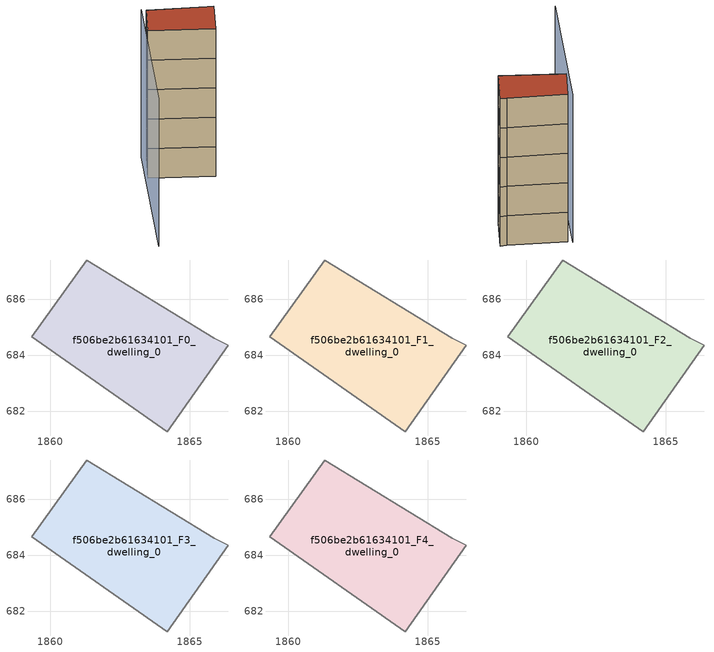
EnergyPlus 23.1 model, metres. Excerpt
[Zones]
f506be2b61634101_F0_dwelling_0
 floor ground (EU_floor_Construction): 1865.87,684.62 1866.37,684.36 1864.19,681.26 1859.34,684.66 1861.31,687.41 z0
 wall adiabatic (EU_wall_Construction): 1859.34,684.66 1864.19,681.26 1866.37,684.36 1865.87,684.62 1861.31,687.41 1859.34,684.66 z0:3
f506be2b61634101_F1_dwelling_0
 floor to f506be2b61634101_F0_dwelling_0 (EU_floor_Construction): 1865.87,684.62 1866.37,684.36 1864.19,681.26 1859.34,684.66 1861.31,687.41 z3
 wall adiabatic (EU_wall_Construction): 1859.34,684.66 1864.19,681.26 1866.37,684.36 1865.87,684.62 1861.31,687.41 1859.34,684.66 z3:6
f506be2b61634101_F2_dwelling_0
 floor to f506be2b61634101_F1_dwelling_0 (EU_floor_Construction): 1865.87,684.62 1866.37,684.36 1864.19,681.26 1859.34,684.66 1861.31,687.41 z6
 wall adiabatic (EU_wall_Construction): 1859.34,684.66 1864.19,681.26 1866.37,684.36 1865.87,684.62 1861.31,687.41 1859.34,684.66 z6:9
f506be2b61634101_F3_dwelling_0
 floor to f506be2b61634101_F2_dwelling_0 (EU_floor_Construction): 1865.87,684.62 1866.37,684.36 1864.19,681.26 1859.34,684.66 1861.31,687.41 z9
 wall adiabatic (EU_wall_Construction): 1859.34,684.66 1864.19,681.26 1866.37,684.36 1865.87,684.62 1861.31,687.41 1859.34,684.66 z9:12
f506be2b61634101_F4_dwelling_0
 floor to f506be2b61634101_F3_dwelling_0 (EU_floor_Construction): 1865.87,684.62 1866.37,684.36 1864.19,681.26 1859.34,684.66 1861.31,687.41 z12
 wall adiabatic (EU_wall_Construction): 1859.34,684.66 1864.19,681.26 1866.37,684.36 1865.87,684.62 1861.31,687.41 1859.34,684.66 z12:15
 roof outside (EU_roof_Construction): 1864.19,681.26 1866.37,684.36 1865.87,684.62 1861.31,687.41 1859.34,684.66 z15
shading: 1853.2,675.24 1861.01,687.72 z0:15
[Building]
EU S2 Campaign: North Axis=0; Terrain=City; Solar Distribution=FullExterior
[Site:Location]
Bologna: Latitude=44.5; Longitude=11.25; Time Zone=1; Elevation=37
[SizingPeriod:WeatherFileDays]
AnnualSizingPeriod: Begin Month=1; Begin Day of Month=1; End Month=12; End Day of Month=31; Day of Week for Start Day=Monday; Use Weather File Daylight Saving Period=No; Use Weather File Rain and Snow Indicators=No
[MATERIAL]
EU_InternalMass_Material: Roughness=MediumRough; Thickness=0.1; Conductivity=1; Density=1800; Specific Heat=900; Thermal Absorptance=0.9; Solar Absorptance=0.7; Visible Absorptance=0.7
[MATERIAL:NOMASS] Roughness=MediumRough; Thermal Absorptance=0.9; Solar Absorptance=0.7; Visible Absorptance=0.7
Name | Thermal Resistance
EU_wall_NoMass | 0.905828
EU_roof_NoMass | 0.37593
EU_floor_NoMass | 0.67114
[CONSTRUCTION]
EU_wall_Construction: EU_wall_NoMass
EU_roof_Construction: EU_roof_NoMass
EU_floor_Construction: EU_floor_NoMass
EU_InternalMass_Construction: EU_InternalMass_Material
[ZONE] Type=1; Multiplier=1; Ceiling Height=autocalculate; Floor Area=autocalculate; Part of Total Floor Area=Yes
Name | Volume
f506be2b61634101_F0_dwelling_0 | 63.2336
f506be2b61634101_F1_dwelling_0; f506be2b61634101_F2_dwelling_0; f506be2b61634101_F3_dwelling_0; f506be2b61634101_F4_dwelling_0 | 63.2344
[INTERNALMASS] Construction=EU_InternalMass_Construction; Surface Area=21.078
Name | Zone or ZoneList
f506be2b61634101_F0_dwelling_0_EU_InternalMass | f506be2b61634101_F0_dwelling_0
f506be2b61634101_F1_dwelling_0_EU_InternalMass | f506be2b61634101_F1_dwelling_0
f506be2b61634101_F2_dwelling_0_EU_InternalMass | f506be2b61634101_F2_dwelling_0
f506be2b61634101_F3_dwelling_0_EU_InternalMass | f506be2b61634101_F3_dwelling_0
f506be2b61634101_F4_dwelling_0_EU_InternalMass | f506be2b61634101_F4_dwelling_0
[OTHEREQUIPMENT] Fuel Type=Electricity; Design Level Calculation Method=Watts/Area; Power per Zone Floor Area=1; Fraction Latent=0; Fraction Radiant=0; Fraction Lost=0; Carbon Dioxide Generation Rate=0; EndUse Subcategory=EU_Step8_InternalGains
Name | Zone or ZoneList or Space or SpaceList | Schedule
EU_Step8_InternalGain_f506be2b61634101_F0_dwelling_0_f000 | f506be2b61634101_F0_dwelling_0 | EU_Step8_GainSchedule_f506be2b61634101_F0_dwelling_0_f000
EU_Step8_InternalGain_f506be2b61634101_F1_dwelling_0_f000 | f506be2b61634101_F1_dwelling_0 | EU_Step8_GainSchedule_f506be2b61634101_F1_dwelling_0_f000
EU_Step8_InternalGain_f506be2b61634101_F2_dwelling_0_f000 | f506be2b61634101_F2_dwelling_0 | EU_Step8_GainSchedule_f506be2b61634101_F2_dwelling_0_f000
EU_Step8_InternalGain_f506be2b61634101_F3_dwelling_0_f000 | f506be2b61634101_F3_dwelling_0 | EU_Step8_GainSchedule_f506be2b61634101_F3_dwelling_0_f000
EU_Step8_InternalGain_f506be2b61634101_F4_dwelling_0_f000 | f506be2b61634101_F4_dwelling_0 | EU_Step8_GainSchedule_f506be2b61634101_F4_dwelling_0_f000
[ZONEVENTILATION:DESIGNFLOWRATE] Schedule=EU_AlwaysOn; Design Flow Rate Calculation Method=AirChanges/Hour; Air Changes per Hour=0.73129; Ventilation Type=Natural; Fan Pressure Rise=0; Fan Total Efficiency=1; Constant Term Coefficient=1; Temperature Term Coefficient=0; Velocity Term Coefficient=0; Velocity Squared Term Coefficient=0; Minimum Indoor Temperature=-100; Maximum Indoor Temperature=100; Delta Temperature=-100; Minimum Outdoor Temperature=-100; Maximum Outdoor Temperature=100; Maximum Wind Speed=40
Name | Zone or ZoneList or Space or SpaceList
EU_ConstantAir_f506be2b61634101_F0_dwelling_0 | f506be2b61634101_F0_dwelling_0
EU_ConstantAir_f506be2b61634101_F1_dwelling_0 | f506be2b61634101_F1_dwelling_0
EU_ConstantAir_f506be2b61634101_F2_dwelling_0 | f506be2b61634101_F2_dwelling_0
EU_ConstantAir_f506be2b61634101_F3_dwelling_0 | f506be2b61634101_F3_dwelling_0
EU_ConstantAir_f506be2b61634101_F4_dwelling_0 | f506be2b61634101_F4_dwelling_0
[HVACTEMPLATE:THERMOSTAT] Constant Heating Setpoint=20; Constant Cooling Setpoint=50
EU_HeatOnly_f506be2b61634101_F0_dwelling_0; EU_HeatOnly_f506be2b61634101_F1_dwelling_0; EU_HeatOnly_f506be2b61634101_F2_dwelling_0; EU_HeatOnly_f506be2b61634101_F3_dwelling_0; EU_HeatOnly_f506be2b61634101_F4_dwelling_0
[HVACTEMPLATE:ZONE:IDEALLOADSAIRSYSTEM] System Availability Schedule=EU_AlwaysOn; Maximum Heating Supply Air Temperature=50; Minimum Cooling Supply Air Temperature=13; Maximum Heating Supply Air Humidity Ratio=0.0156; Minimum Cooling Supply Air Humidity Ratio=0.0077; Heating Limit=NoLimit; Cooling Limit=NoLimit; Heating Availability Schedule=EU_AlwaysOn; Cooling Availability Schedule=EU_CoolingOff; Dehumidification Control Type=ConstantSensibleHeatRatio; Cooling Sensible Heat Ratio=0.7; Dehumidification Setpoint=60; Humidification Control Type=None; Humidification Setpoint=30; Outdoor Air Method=None; Outdoor Air Flow Rate per Person=0.00944; Outdoor Air Flow Rate per Zone Floor Area=0; Outdoor Air Flow Rate per Zone=0; Demand Controlled Ventilation Type=None; Outdoor Air Economizer Type=NoEconomizer; Heat Recovery Type=None; Sensible Heat Recovery Effectiveness=0.7; Latent Heat Recovery Effectiveness=0.65
Name | Template Thermostat
f506be2b61634101_F0_dwelling_0 | EU_HeatOnly_f506be2b61634101_F0_dwelling_0
f506be2b61634101_F1_dwelling_0 | EU_HeatOnly_f506be2b61634101_F1_dwelling_0
f506be2b61634101_F2_dwelling_0 | EU_HeatOnly_f506be2b61634101_F2_dwelling_0
f506be2b61634101_F3_dwelling_0 | EU_HeatOnly_f506be2b61634101_F3_dwelling_0
f506be2b61634101_F4_dwelling_0 | EU_HeatOnly_f506be2b61634101_F4_dwelling_0
[SIZING:ZONE] Zone Cooling Design Supply Air Temperature Input Method=SupplyAirTemperature; Zone Cooling Design Supply Air Temperature=13; Zone Heating Design Supply Air Temperature Input Method=SupplyAirTemperature; Zone Heating Design Supply Air Temperature=50; Zone Cooling Design Supply Air Humidity Ratio=0.008; Zone Heating Design Supply Air Humidity Ratio=0.008; Cooling Design Air Flow Method=DesignDay; Cooling Design Air Flow Rate=0; Cooling Minimum Air Flow per Zone Floor Area=0.000762; Cooling Minimum Air Flow=0; Cooling Minimum Air Flow Fraction=0.2; Heating Design Air Flow Method=DesignDay; Heating Design Air Flow Rate=0; Heating Maximum Air Flow per Zone Floor Area=0.002032; Heating Maximum Air Flow=0.141576; Heating Maximum Air Flow Fraction=0.3; Account for Dedicated Outdoor Air System=No; Dedicated Outdoor Air System Control Strategy=NeutralSupplyAir; Dedicated Outdoor Air Low Setpoint Temperature for Design=autosize; Dedicated Outdoor Air High Setpoint Temperature for Design=autosize; Zone Load Sizing Method=Sensible Load Only No Latent Load; Zone Latent Cooling Design Supply Air Humidity Ratio Input Method=HumidityRatioDifference; Zone Cooling Design Supply Air Humidity Ratio Difference=0.005; Zone Latent Heating Design Supply Air Humidity Ratio Input Method=HumidityRatioDifference; Zone Humidification Design Supply Air Humidity Ratio Difference=0.005
f506be2b61634101_F0_dwelling_0; f506be2b61634101_F1_dwelling_0; f506be2b61634101_F2_dwelling_0; f506be2b61634101_F3_dwelling_0; f506be2b61634101_F4_dwelling_0
[SCHEDULE:CONSTANT]
Name | Hourly Value
EU_AlwaysOn | 1
EU_CoolingOff | 0
[SCHEDULE:FILE] Column Number=1; Rows to Skip at Top=0; Number of Hours of Data=8760; Column Separator=Comma; Interpolate to Timestep=No; Minutes per Item=60; Adjust Schedule for Daylight Savings=Yes
Name | File
EU_Step8_GainSchedule_f506be2b61634101_F0_dwelling_0_f000 | ../../schedules/f506be2b61634101/f506be2b61634101_F0_dwelling_0_f000_gain.csv
EU_Step8_GainSchedule_f506be2b61634101_F1_dwelling_0_f000 | ../../schedules/f506be2b61634101/f506be2b61634101_F1_dwelling_0_f000_gain.csv
EU_Step8_GainSchedule_f506be2b61634101_F2_dwelling_0_f000 | ../../schedules/f506be2b61634101/f506be2b61634101_F2_dwelling_0_f000_gain.csv
EU_Step8_GainSchedule_f506be2b61634101_F3_dwelling_0_f000 | ../../schedules/f506be2b61634101/f506be2b61634101_F3_dwelling_0_f000_gain.csv
EU_Step8_GainSchedule_f506be2b61634101_F4_dwelling_0_f000 | ../../schedules/f506be2b61634101/f506be2b61634101_F4_dwelling_0_f000_gain.csv
